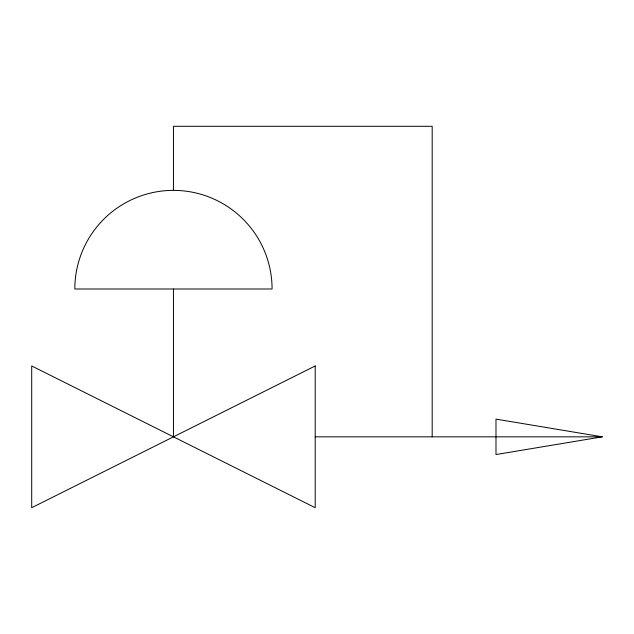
<?xml version="1.0" encoding="UTF-8"?>
<svg xmlns="http://www.w3.org/2000/svg" width="634" height="634" viewBox="0 0 634 634"><rect width="100%" height="100%" fill="white"/><g stroke="black" fill="none" stroke-linecap="round" stroke-linejoin="round"><path stroke-width="0.95" d="M602.3 436.834L495.986 454.546L495.986 419.114L602.3 436.834L315.201 436.834M432.19 436.834L432.19 126.293L173.447 126.293L173.447 190.374A98.619 98.619 0 0 1 272.073 288.993L74.828 288.993A98.619 98.619 0 0 1 173.447 190.374M173.447 288.993L173.447 436.834M315.201 365.953L31.7 507.707L31.7 365.953L315.201 507.707L315.201 365.953"/></g></svg>
